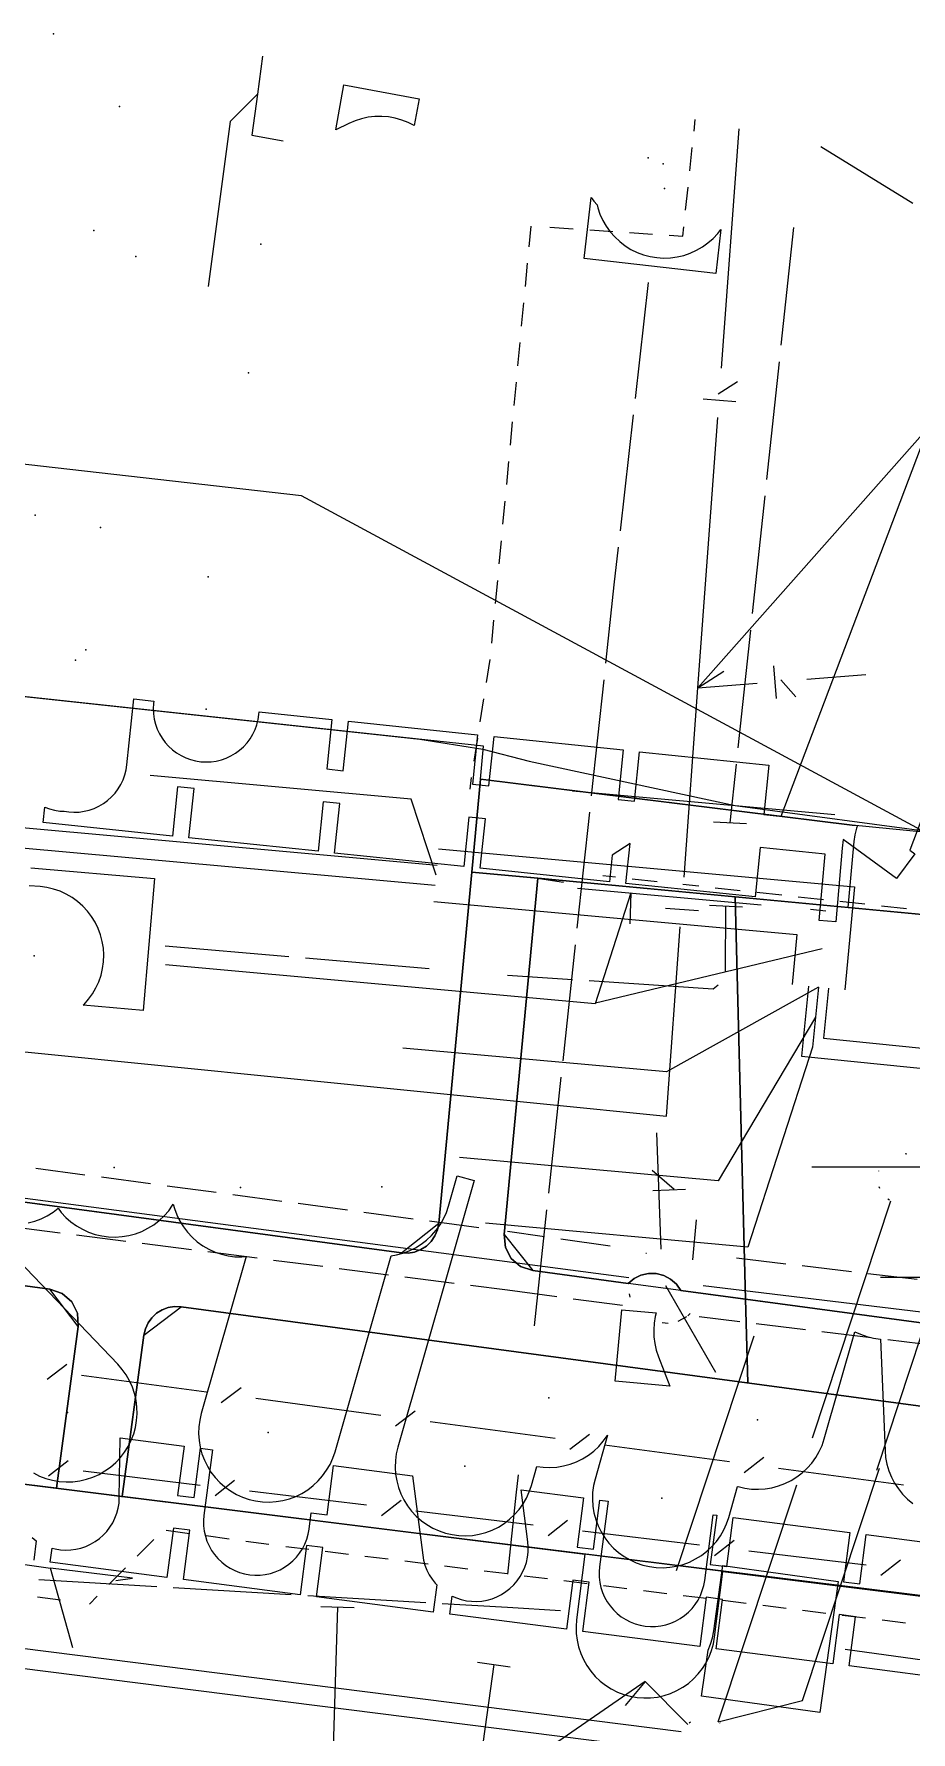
# Model space of a CAD drawing. Header units: metres. Extents: x -3782 to -2031, y 18790 to 19846.
# Drawn here: x -2514.3 to -2487.8, y 18828 to 18879.3 of the extents above; entities that cross this region are included whole.
import ezdxf

# ---------------------------------------------------------------- set-up
doc = ezdxf.new("R2010")
doc.units = ezdxf.units.M
for name, color, linetype in [('BOUNDARY', 7, 'Continuous'), ('CURB', 7, 'Continuous'), ('ELECTR_CABLE', 7, 'Continuous'), ('ELECTR_CABLE_COMM', 7, 'Continuous'), ('GAS', 7, 'Continuous'), ('GRASS', 7, 'Continuous'), ('GROUND', 7, 'Continuous'), ('HEAT', 7, 'Continuous'), ('OVERHEAD_POWER_LINE', 7, 'Continuous'), ('ROAD', 7, 'Continuous'), ('SEWER', 7, 'Continuous'), ('SIDEWALK_PATH', 7, 'Continuous'), ('TREE', 7, 'Continuous'), ('WATER_PIPELINE', 7, 'Continuous')]:
    doc.layers.add(name, color=color, linetype=linetype)

msp = doc.modelspace()

# ---------------------------------------------------------------- linework, layer by layer
at = {"layer": 'BOUNDARY'}
msp.add_lwpolyline([(-2543.991, 18850.876), (-2536.824, 18852.276), (-2529.814, 18854.324), (-2523.02, 18857.002), (-2518.972, 18859.043), (-2517.783, 18859.57), (-2515.903, 18859.458), (-2502.65, 18858.029), (-2500.74, 18857.729), (-2499.347, 18857.369), (-2493.123, 18856.023), (-2486.811, 18855.176), (-2478.422, 18854.388), (-2477.86, 18854.332), (-2476.023, 18854.133), (-2472.982, 18853.804), (-2468.566, 18853.326), (-2466.672, 18853.028), (-2463.79, 18850.873), (-2457.274, 18846.483), (-2450.359, 18842.754), (-2443.112, 18839.721), (-2435.602, 18837.413)], dxfattribs=at)
at = {"layer": 'CURB'}
for points in [[(-2494.367, 18876.393), (-2494.329, 18876.746)], [(-2494.494, 18875.198), (-2494.42, 18875.896)], [(-2494.621, 18874.002), (-2494.547, 18874.701)], [(-2499.345, 18872.898), (-2499.286, 18873.526)], [(-2498.716, 18873.488), (-2498.016, 18873.441)], [(-2497.517, 18873.407), (-2496.816, 18873.36)], [(-2496.317, 18873.326), (-2495.617, 18873.279)], [(-2495.118, 18873.246), (-2494.705, 18873.218)], [(-2494.705, 18873.218), (-2494.674, 18873.505)], [(-2499.458, 18871.701), (-2499.392, 18872.4)], [(-2499.571, 18870.504), (-2499.505, 18871.203)], [(-2499.684, 18869.307), (-2499.618, 18870.006)], [(-2499.796, 18868.11), (-2499.731, 18868.809)], [(-2499.909, 18866.913), (-2499.843, 18867.612)], [(-2500.022, 18865.716), (-2499.956, 18866.415)], [(-2500.135, 18864.519), (-2500.069, 18865.218)], [(-2500.248, 18863.322), (-2500.182, 18864.021)], [(-2500.361, 18862.125), (-2500.295, 18862.824)], [(-2500.473, 18860.928), (-2500.407, 18861.627)], [(-2500.633, 18859.737), (-2500.522, 18860.431)], [(-2500.821, 18858.55), (-2500.711, 18859.243)], [(-2501.01, 18857.362), (-2500.899, 18858.056)], [(-2501.13, 18856.52), (-2501.084, 18856.868)], [(-2540.699, 18847.557), (-2503.203, 18842.515), (-2502.074, 18843.412), (-2501.074, 18854.015)], [(-2501.074, 18854.015), (-2499.083, 18853.827)], [(-2499.083, 18853.827), (-2500.098, 18843.067), (-2499.236, 18841.982), (-2496.359, 18841.595)], [(-2498.305, 18853.702), (-2499.294, 18853.847)], [(-2497.115, 18853.91), (-2496.736, 18853.869)], [(-2496.239, 18853.815), (-2495.48, 18853.733)], [(-2494.704, 18853.649), (-2494.225, 18853.598)], [(-2493.728, 18853.544), (-2492.97, 18853.462)], [(-2492.473, 18853.408), (-2491.714, 18853.326)], [(-2491.217, 18853.272), (-2490.459, 18853.19)], [(-2489.962, 18853.137), (-2489.204, 18853.055)], [(-2488.707, 18853.001), (-2487.948, 18852.919)], [(-2513.616, 18835.4), (-2512.958, 18840.295), (-2513.816, 18841.419), (-2524.139, 18842.807), (-2525.265, 18841.94), (-2526.224, 18834.213)], [(-2494.763, 18841.38), (-2496.359, 18841.595)], [(-2494.763, 18841.38), (-2474.367, 18838.638)], [(-2511.634, 18835.134), (-2510.976, 18840.029), (-2509.852, 18840.886), (-2485.572, 18837.622), (-2484.714, 18836.497), (-2485.331, 18831.908)], [(-2482.358, 18831.506), (-2514.607, 18835.533)], [(-2511.181, 18833.356), (-2510.68, 18833.859)], [(-2510.302, 18834.138), (-2509.598, 18834.043)], [(-2509.102, 18833.976), (-2508.399, 18833.881)], [(-2507.903, 18833.814), (-2507.2, 18833.719)], [(-2506.69, 18833.65), (-2505.999, 18833.566)], [(-2505.503, 18833.505), (-2504.798, 18833.419)], [(-2504.302, 18833.358), (-2503.597, 18833.272)], [(-2503.101, 18833.212), (-2502.396, 18833.124)], [(-2512.035, 18832.498), (-2511.534, 18833.001)], [(-2501.9, 18833.063), (-2501.195, 18832.976)], [(-2500.699, 18832.914), (-2500, 18832.828)], [(-2499.498, 18832.766), (-2498.793, 18832.679)], [(-2512.62, 18831.91), (-2512.387, 18832.144)], [(-2498.297, 18832.617), (-2497.592, 18832.53)], [(-2497.096, 18832.469), (-2497.02, 18832.46)], [(-2497.02, 18832.46), (-2496.391, 18832.382)], [(-2495.895, 18832.32), (-2495.19, 18832.233)], [(-2494.694, 18832.172), (-2493.989, 18832.085)], [(-2514.195, 18832.133), (-2513.492, 18832.033)], [(-2493.493, 18832.023), (-2492.788, 18831.936)], [(-2492.292, 18831.875), (-2491.587, 18831.788)], [(-2491.091, 18831.726), (-2490.387, 18831.639)], [(-2489.89, 18831.578), (-2489.186, 18831.491)], [(-2488.689, 18831.429), (-2487.985, 18831.342)]]:
    msp.add_lwpolyline(points, dxfattribs=at)
at = {"layer": 'ELECTR_CABLE'}
for points in [[(-2507.398, 18878.657), (-2507.551, 18877.508)], [(-2507.551, 18877.508), (-2508.368, 18876.685)], [(-2507.551, 18877.508), (-2507.716, 18876.269)], [(-2508.368, 18876.685), (-2509.032, 18871.697)], [(-2507.716, 18876.269), (-2506.773, 18876.095)], [(-2491.363, 18873.478), (-2491.743, 18869.925)], [(-2495.752, 18871.823), (-2496.148, 18868.32)], [(-2491.796, 18869.427), (-2492.175, 18865.874)], [(-2496.204, 18867.823), (-2496.599, 18864.321)], [(-2492.228, 18865.377), (-2492.607, 18861.823)], [(-2496.655, 18863.824), (-2496.783, 18862.693)], [(-2496.783, 18862.693), (-2497.038, 18860.32)], [(-2492.661, 18861.326), (-2493.04, 18857.772)], [(-2497.092, 18859.823), (-2497.469, 18856.319)], [(-2493.093, 18857.275), (-2493.283, 18855.498)], [(-2497.523, 18855.822), (-2497.9, 18852.317)], [(-2492.783, 18855.474), (-2493.782, 18855.522)], [(-2514.393, 18854.145), (-2510.659, 18853.826), (-2511, 18849.84), (-2512.811, 18849.995), (-2512.785, 18850.019), (-2512.649, 18850.173), (-2512.528, 18850.341), (-2512.424, 18850.519), (-2512.339, 18850.706), (-2512.272, 18850.901), (-2512.224, 18851.102), (-2512.197, 18851.306), (-2512.189, 18851.512), (-2512.202, 18851.717), (-2512.235, 18851.921), (-2512.287, 18852.12), (-2512.359, 18852.313), (-2512.45, 18852.498), (-2512.558, 18852.674), (-2512.683, 18852.838), (-2512.823, 18852.989), (-2512.978, 18853.125), (-2513.145, 18853.246), (-2513.323, 18853.349), (-2513.51, 18853.435), (-2513.705, 18853.502), (-2513.906, 18853.55), (-2514.11, 18853.577), (-2514.439, 18853.605)], [(-2492.904, 18852.957), (-2493.903, 18853.005)], [(-2493.418, 18851.008), (-2493.403, 18852.981)], [(-2510.331, 18851.79), (-2506.597, 18851.471)], [(-2497.954, 18851.82), (-2498.331, 18848.316)], [(-2506.099, 18851.428), (-2502.365, 18851.108)], [(-2500, 18850.906), (-2498.031, 18850.774)], [(-2497.533, 18850.741), (-2493.792, 18850.49)], [(-2493.792, 18850.49), (-2493.638, 18850.613)], [(-2498.385, 18847.819), (-2498.762, 18844.314)], [(-2498.816, 18843.817), (-2499.193, 18840.313)], [(-2494.404, 18842.305), (-2494.294, 18843.514)], [(-2499.678, 18835.814), (-2499.744, 18835.2)], [(-2499.744, 18835.2), (-2500, 18832.816)], [(-2514.154, 18832.655), (-2510.591, 18832.443)], [(-2510.092, 18832.413), (-2506.528, 18832.201)], [(-2506.029, 18832.172), (-2502.466, 18831.96)], [(-2505.63, 18831.841), (-2504.63, 18831.811)], [(-2505.13, 18831.826), (-2505.474, 18820.72)], [(-2501.967, 18831.93), (-2500, 18831.813)], [(-2500, 18831.813), (-2498.403, 18831.718)], [(-2500.908, 18830.151), (-2499.918, 18830.013)], [(-2489.799, 18830.546), (-2486.234, 18830.05)], [(-2500.413, 18830.082), (-2501.391, 18823.065)]]:
    msp.add_lwpolyline(points, dxfattribs=at)
for points in [[(-2504.936, 18877.79), (-2502.668, 18877.372), (-2502.818, 18876.558), (-2502.997, 18876.65), (-2503.188, 18876.726), (-2503.386, 18876.783), (-2503.589, 18876.82), (-2503.794, 18876.837), (-2504, 18876.834), (-2504.205, 18876.811), (-2504.407, 18876.768), (-2504.603, 18876.705), (-2504.792, 18876.623), (-2505.186, 18876.429)], [(-2497.475, 18874.392), (-2497.395, 18874.28), (-2497.293, 18874.164), (-2497.273, 18874.078), (-2497.206, 18873.883), (-2497.121, 18873.695), (-2497.017, 18873.517), (-2496.897, 18873.35), (-2496.761, 18873.195), (-2496.61, 18873.054), (-2496.446, 18872.929), (-2496.271, 18872.821), (-2496.086, 18872.73), (-2495.893, 18872.658), (-2495.693, 18872.605), (-2495.49, 18872.572), (-2495.284, 18872.559), (-2495.078, 18872.566), (-2494.874, 18872.594), (-2494.674, 18872.641), (-2494.479, 18872.708), (-2494.291, 18872.793), (-2494.113, 18872.896), (-2493.946, 18873.017), (-2493.791, 18873.153), (-2493.65, 18873.304), (-2493.559, 18873.424), (-2493.709, 18872.095), (-2497.684, 18872.544)], [(-2496.747, 18838.638), (-2496.55, 18840.796), (-2495.506, 18840.701), (-2495.535, 18840.596), (-2495.57, 18840.393), (-2495.584, 18840.188), (-2495.579, 18839.982), (-2495.554, 18839.777), (-2495.508, 18839.576), (-2495.443, 18839.381), (-2495.097, 18838.487)], [(-2490.019, 18832.596), (-2490.57, 18828.634), (-2494.136, 18829.13), (-2493.943, 18830.516), (-2493.87, 18830.698), (-2493.812, 18830.895), (-2493.773, 18831.098), (-2493.498, 18833.079)]]:
    msp.add_lwpolyline(points, close=True, dxfattribs=at)
at = {"layer": 'ELECTR_CABLE_COMM'}
for points in [[(-2482.901, 18845.1), (-2490.809, 18845.1)], [(-2484.992, 18841.772), (-2488.731, 18841.772)], [(-2513.902, 18838.697), (-2513.307, 18839.152)], [(-2512.861, 18838.825), (-2509.086, 18838.321)], [(-2508.64, 18837.995), (-2508.044, 18838.45)], [(-2507.599, 18838.123), (-2503.823, 18837.619)], [(-2503.378, 18837.292), (-2502.782, 18837.748)], [(-2502.337, 18837.421), (-2498.561, 18836.917)], [(-2498.116, 18836.59), (-2497.52, 18837.045)], [(-2513.854, 18835.786), (-2513.265, 18836.249)], [(-2497.074, 18836.719), (-2493.299, 18836.215)], [(-2492.853, 18835.888), (-2492.258, 18836.343)], [(-2512.815, 18835.929), (-2509.278, 18835.505)], [(-2491.812, 18836.016), (-2488.037, 18835.513)], [(-2508.828, 18835.184), (-2508.239, 18835.648)], [(-2507.788, 18835.327), (-2504.251, 18834.904)], [(-2503.801, 18834.583), (-2503.212, 18835.046)], [(-2502.762, 18834.725), (-2499.224, 18834.302)], [(-2498.774, 18833.981), (-2498.185, 18834.445)], [(-2497.735, 18834.124), (-2494.198, 18833.701)], [(-2493.748, 18833.38), (-2493.158, 18833.843)], [(-2492.708, 18833.522), (-2489.171, 18833.099)], [(-2488.721, 18832.778), (-2488.132, 18833.241)]]:
    msp.add_lwpolyline(points, dxfattribs=at)
at = {"layer": 'GAS'}
for points in [[(-2480.476, 18874.136), (-2487.85, 18854.679), (-2487.702, 18854.57), (-2488.255, 18853.817), (-2489.867, 18855.001), (-2489.89, 18854.741), (-2490.086, 18852.51), (-2490.584, 18852.554), (-2490.496, 18853.55), (-2490.408, 18854.554), (-2492.366, 18854.759), (-2492.522, 18853.267), (-2496.423, 18853.674), (-2496.298, 18854.875), (-2496.837, 18854.526), (-2496.92, 18853.725), (-2500.821, 18854.132), (-2500.665, 18855.624), (-2501.163, 18855.676), (-2501.318, 18854.184), (-2505.219, 18854.591), (-2505.064, 18856.083), (-2505.561, 18856.135), (-2505.717, 18854.643), (-2509.617, 18855.05), (-2509.462, 18856.542), (-2509.959, 18856.594), (-2510.115, 18855.102), (-2514.016, 18855.509), (-2513.967, 18855.974), (-2513.824, 18855.922), (-2513.672, 18855.882), (-2513.517, 18855.859), (-2513.381, 18855.851), (-2513.246, 18855.83), (-2513.09, 18855.822), (-2512.933, 18855.828), (-2512.777, 18855.851), (-2512.625, 18855.888), (-2512.477, 18855.94), (-2512.334, 18856.006), (-2512.199, 18856.086), (-2512.073, 18856.179), (-2511.956, 18856.284), (-2511.849, 18856.399), (-2511.755, 18856.525), (-2511.674, 18856.659), (-2511.606, 18856.801), (-2511.552, 18856.948), (-2511.513, 18857.1), (-2511.489, 18857.256), (-2511.281, 18859.245), (-2510.677, 18859.182), (-2510.685, 18859.106), (-2510.694, 18858.949), (-2510.687, 18858.792), (-2510.665, 18858.637), (-2510.628, 18858.484), (-2510.576, 18858.336), (-2510.509, 18858.194), (-2510.429, 18858.059), (-2510.337, 18857.932), (-2510.232, 18857.815), (-2510.116, 18857.709), (-2509.99, 18857.615), (-2509.856, 18857.533), (-2509.715, 18857.465), (-2509.567, 18857.411), (-2509.415, 18857.372), (-2509.26, 18857.348), (-2509.103, 18857.34), (-2508.946, 18857.347), (-2508.791, 18857.369), (-2508.638, 18857.406), (-2508.49, 18857.458), (-2508.348, 18857.524), (-2508.213, 18857.604), (-2508.086, 18857.697), (-2507.969, 18857.802), (-2507.863, 18857.918), (-2507.769, 18858.043), (-2507.687, 18858.177), (-2507.619, 18858.319), (-2507.565, 18858.466), (-2507.526, 18858.619), (-2507.503, 18858.774), (-2507.495, 18858.85), (-2505.302, 18858.621), (-2505.457, 18857.129), (-2504.96, 18857.078), (-2504.804, 18858.57), (-2500.903, 18858.163), (-2501.059, 18856.671), (-2500.562, 18856.619), (-2500.406, 18858.111), (-2496.505, 18857.704), (-2496.661, 18856.212), (-2496.164, 18856.16), (-2496.008, 18857.652), (-2492.107, 18857.245), (-2492.263, 18855.753), (-2491.697, 18855.694), (-2491.737, 18855.709), (-2484.411, 18875.039)], [(-2486.153, 18829.583), (-2489.679, 18830.041), (-2489.486, 18831.528), (-2489.981, 18831.592), (-2490.174, 18830.105), (-2493.7, 18830.562), (-2493.507, 18832.05), (-2494.003, 18832.114), (-2494.196, 18830.627), (-2497.721, 18831.084), (-2497.528, 18832.572), (-2498.024, 18832.636), (-2498.217, 18831.149), (-2501.742, 18831.606), (-2501.671, 18832.15), (-2501.542, 18832.094), (-2501.393, 18832.045), (-2501.239, 18832.011), (-2501.083, 18831.993), (-2500.926, 18831.99), (-2500.77, 18832.002), (-2500.615, 18832.03), (-2500.464, 18832.072), (-2500.318, 18832.129), (-2500.178, 18832.201), (-2500.046, 18832.285), (-2499.923, 18832.383), (-2499.809, 18832.491), (-2499.707, 18832.611), (-2499.618, 18832.74), (-2499.541, 18832.877), (-2499.478, 18833.02), (-2499.429, 18833.17), (-2499.396, 18833.323), (-2499.377, 18833.479), (-2499.374, 18833.636), (-2499.386, 18833.793), (-2499.587, 18835.36), (-2497.702, 18835.115), (-2497.895, 18833.628), (-2497.399, 18833.563), (-2497.206, 18835.051), (-2496.961, 18835.019), (-2497.219, 18833.036), (-2497.231, 18832.879), (-2497.228, 18832.722), (-2497.21, 18832.566), (-2497.177, 18832.413), (-2497.128, 18832.263), (-2497.066, 18832.119), (-2496.989, 18831.982), (-2496.9, 18831.853), (-2496.798, 18831.734), (-2496.685, 18831.625), (-2496.562, 18831.527), (-2496.43, 18831.442), (-2496.29, 18831.371), (-2496.144, 18831.314), (-2495.993, 18831.271), (-2495.838, 18831.243), (-2495.682, 18831.23), (-2495.525, 18831.233), (-2495.369, 18831.251), (-2495.215, 18831.285), (-2495.066, 18831.333), (-2494.922, 18831.396), (-2494.785, 18831.472), (-2494.656, 18831.562), (-2494.536, 18831.664), (-2494.427, 18831.777), (-2494.33, 18831.9), (-2494.245, 18832.032), (-2494.173, 18832.172), (-2494.116, 18832.318), (-2494.073, 18832.469), (-2494.045, 18832.623), (-2493.788, 18834.607), (-2493.681, 18834.593), (-2493.874, 18833.106), (-2493.378, 18833.042), (-2493.185, 18834.529), (-2489.66, 18834.072), (-2489.853, 18832.584), (-2489.357, 18832.52), (-2489.164, 18834.007), (-2485.639, 18833.55)], [(-2514.352, 18833.916), (-2514.227, 18833.82), (-2514.226, 18833.82), (-2514.302, 18833.236)]]:
    msp.add_lwpolyline(points, dxfattribs=at)
msp.add_lwpolyline([(-2509.766, 18836.681), (-2509.959, 18835.193), (-2509.463, 18835.129), (-2509.27, 18836.616), (-2508.906, 18836.569), (-2509.163, 18834.585), (-2509.175, 18834.429), (-2509.173, 18834.272), (-2509.154, 18834.116), (-2509.121, 18833.962), (-2509.073, 18833.813), (-2509.01, 18833.669), (-2508.933, 18833.532), (-2508.844, 18833.403), (-2508.742, 18833.283), (-2508.629, 18833.174), (-2508.506, 18833.077), (-2508.374, 18832.992), (-2508.234, 18832.921), (-2508.088, 18832.863), (-2507.936, 18832.821), (-2507.782, 18832.793), (-2507.625, 18832.78), (-2507.468, 18832.783), (-2507.312, 18832.801), (-2507.159, 18832.835), (-2507.01, 18832.883), (-2506.866, 18832.946), (-2506.729, 18833.022), (-2506.6, 18833.112), (-2506.48, 18833.214), (-2506.371, 18833.327), (-2506.274, 18833.45), (-2506.189, 18833.582), (-2506.118, 18833.722), (-2506.06, 18833.868), (-2506.017, 18834.019), (-2505.99, 18834.174), (-2505.925, 18834.669), (-2505.442, 18834.607), (-2505.249, 18836.095), (-2502.868, 18835.786), (-2502.56, 18833.386), (-2502.533, 18833.231), (-2502.49, 18833.08), (-2502.433, 18832.934), (-2502.362, 18832.794), (-2502.277, 18832.661), (-2502.18, 18832.538), (-2502.132, 18832.488), (-2502.238, 18831.67), (-2505.763, 18832.128), (-2505.57, 18833.615), (-2506.066, 18833.68), (-2506.259, 18832.192), (-2509.785, 18832.65), (-2509.592, 18834.137), (-2510.087, 18834.201), (-2510.281, 18832.714), (-2513.806, 18833.171), (-2513.75, 18833.599), (-2513.654, 18833.573), (-2513.499, 18833.548), (-2513.342, 18833.538), (-2513.185, 18833.544), (-2513.03, 18833.564), (-2512.877, 18833.6), (-2512.728, 18833.651), (-2512.585, 18833.716), (-2512.45, 18833.795), (-2512.322, 18833.887), (-2512.204, 18833.991), (-2512.097, 18834.105), (-2512.002, 18834.23), (-2511.919, 18834.364), (-2511.85, 18834.505), (-2511.795, 18834.652), (-2511.755, 18834.804), (-2511.729, 18834.958), (-2511.72, 18835.115), (-2511.694, 18836.931)], close=True, dxfattribs=at)
at = {"layer": 'GRASS'}
for points in [[(-2501.074, 18854.015), (-2500.809, 18856.825), (-2500.721, 18857.821), (-2517.8, 18859.662), (-2518.009, 18855.987), (-2519.014, 18846.721), (-2529.657, 18847.917), (-2529.553, 18846.058), (-2503.203, 18842.515), (-2503.001, 18842.508), (-2502.804, 18842.542), (-2502.618, 18842.614), (-2502.448, 18842.723), (-2502.303, 18842.864), (-2502.191, 18843.03), (-2502.114, 18843.214), (-2502.074, 18843.412)], [(-2493.12, 18853.265), (-2499.083, 18853.827), (-2500.098, 18843.067), (-2500.059, 18842.682), (-2499.885, 18842.35), (-2499.602, 18842.106), (-2499.236, 18841.982), (-2496.359, 18841.595), (-2496.177, 18841.743), (-2495.968, 18841.845), (-2495.742, 18841.895), (-2495.507, 18841.891), (-2495.279, 18841.833), (-2495.074, 18841.724), (-2494.899, 18841.572), (-2494.763, 18841.38), (-2492.81, 18841.117)], [(-2473.304, 18851.396), (-2493.12, 18853.265), (-2492.81, 18841.117), (-2474.489, 18838.654)], [(-2512.958, 18840.295), (-2512.984, 18840.691), (-2513.154, 18841.035), (-2513.441, 18841.29), (-2513.816, 18841.419), (-2524.139, 18842.807), (-2524.337, 18842.814), (-2524.531, 18842.782), (-2524.715, 18842.713), (-2524.883, 18842.608), (-2525.027, 18842.472), (-2525.141, 18842.312), (-2525.221, 18842.133), (-2525.265, 18841.94), (-2526.224, 18834.213), (-2518.088, 18833.197), (-2517.891, 18833.192), (-2517.699, 18833.225), (-2517.517, 18833.295), (-2517.35, 18833.4), (-2514.607, 18835.533), (-2513.615, 18835.41)], [(-2485.572, 18837.622), (-2509.852, 18840.886), (-2510.049, 18840.893), (-2510.241, 18840.862), (-2510.424, 18840.794), (-2510.592, 18840.69), (-2510.736, 18840.556), (-2510.85, 18840.398), (-2510.931, 18840.22), (-2510.976, 18840.029), (-2511.63, 18835.162), (-2485.331, 18831.908), (-2484.714, 18836.497), (-2484.74, 18836.894), (-2484.91, 18837.237), (-2485.196, 18837.492)]]:
    msp.add_lwpolyline(points, close=True, dxfattribs=at)
at = {"layer": 'GROUND'}
for points in [[(-2543.991, 18850.876), (-2536.824, 18852.276), (-2529.814, 18854.324), (-2523.02, 18857.002), (-2518.972, 18859.043), (-2517.783, 18859.57), (-2515.903, 18859.458), (-2502.65, 18858.029), (-2500.74, 18857.729), (-2499.347, 18857.369), (-2493.123, 18856.023), (-2486.811, 18855.176)], [(-2472.987, 18853.805), (-2489.594, 18855.437), (-2500.809, 18856.825), (-2501.074, 18854.015), (-2502.074, 18843.412), (-2502.114, 18843.214), (-2502.191, 18843.03), (-2502.303, 18842.864), (-2502.448, 18842.723), (-2502.618, 18842.614), (-2502.804, 18842.542), (-2503.001, 18842.508), (-2503.203, 18842.515), (-2529.553, 18846.058), (-2540.7, 18847.557), (-2540.474, 18849.133), (-2543.198, 18849.526), (-2545.051, 18849.794)]]:
    msp.add_lwpolyline(points, dxfattribs=at)
for points in [[(-2492.81, 18841.117), (-2494.763, 18841.38), (-2494.899, 18841.572), (-2495.074, 18841.724), (-2495.279, 18841.833), (-2495.507, 18841.891), (-2495.742, 18841.895), (-2495.968, 18841.845), (-2496.177, 18841.743), (-2496.359, 18841.595), (-2499.236, 18841.982), (-2499.602, 18842.106), (-2499.885, 18842.35), (-2500.059, 18842.682), (-2500.098, 18843.067), (-2499.083, 18853.827), (-2473.304, 18851.396), (-2474.712, 18836.218), (-2474.489, 18838.654)], [(-2514.607, 18835.533), (-2517.35, 18833.4), (-2517.517, 18833.295), (-2517.699, 18833.225), (-2517.891, 18833.192), (-2518.088, 18833.197), (-2526.224, 18834.213), (-2525.265, 18841.94), (-2525.221, 18842.133), (-2525.141, 18842.312), (-2525.027, 18842.472), (-2524.883, 18842.608), (-2524.715, 18842.713), (-2524.531, 18842.782), (-2524.337, 18842.814), (-2524.139, 18842.807), (-2513.816, 18841.419), (-2513.441, 18841.29), (-2513.154, 18841.035), (-2512.984, 18840.691), (-2512.958, 18840.295), (-2513.615, 18835.41)], [(-2492.597, 18832.785), (-2511.63, 18835.162), (-2510.976, 18840.029), (-2510.931, 18840.22), (-2510.85, 18840.398), (-2510.736, 18840.556), (-2510.592, 18840.69), (-2510.424, 18840.794), (-2510.241, 18840.862), (-2510.049, 18840.893), (-2509.852, 18840.886), (-2492.745, 18838.586), (-2485.572, 18837.622), (-2485.38, 18837.576), (-2485.203, 18837.495), (-2485.044, 18837.381), (-2484.91, 18837.237), (-2484.806, 18837.07), (-2484.738, 18836.887), (-2484.707, 18836.694), (-2484.714, 18836.497), (-2485.331, 18831.908), (-2483.35, 18831.63)]]:
    msp.add_lwpolyline(points, close=True, dxfattribs=at)
at = {"layer": 'HEAT'}
for points in [[(-2502.911, 18856.215), (-2510.786, 18856.929)], [(-2490.119, 18855.747), (-2498.036, 18856.464)], [(-2502.15, 18853.92), (-2502.911, 18856.215)], [(-2516.881, 18855.561), (-2502.122, 18854.224)], [(-2516.339, 18854.899), (-2502.178, 18853.616)], [(-2502.078, 18854.717), (-2489.517, 18853.574)], [(-2497.885, 18853.532), (-2492.344, 18853.028)], [(-2496.27, 18853.385), (-2497.352, 18850.038)], [(-2496.27, 18853.385), (-2496.309, 18852.452)], [(-2489.517, 18853.574), (-2489.814, 18850.464)], [(-2502.222, 18853.123), (-2491.263, 18852.126)], [(-2490.85, 18852.892), (-2490.39, 18852.85)], [(-2490.5, 18851.695), (-2497.346, 18850.056)], [(-2491.263, 18852.126), (-2491.406, 18850.616)], [(-2497.352, 18850.038), (-2510.329, 18851.213)], [(-2490.61, 18850.54), (-2495.202, 18847.979)], [(-2490.914, 18850.57), (-2491.124, 18848.457)], [(-2490.61, 18850.54), (-2490.79, 18848.73)], [(-2490.306, 18850.51), (-2490.456, 18849.003)], [(-2490.7, 18849.635), (-2493.636, 18844.69)], [(-2495.202, 18847.979), (-2503.161, 18848.7)], [(-2490.79, 18848.73), (-2492.745, 18842.692)], [(-2490.456, 18849.003), (-2480.519, 18847.993)], [(-2491.124, 18848.457), (-2480.581, 18847.387)], [(-2493.636, 18844.69), (-2501.449, 18845.398)], [(-2492.745, 18842.692), (-2500.662, 18843.41)]]:
    msp.add_lwpolyline(points, dxfattribs=at)
at = {"layer": 'OVERHEAD_POWER_LINE'}
for points in [[(-2516.275, 18833.342), (-2513.8, 18832.99)], [(-2511.318, 18832.693), (-2513.8, 18832.99)], [(-2513.124, 18830.583), (-2513.8, 18832.99)], [(-2511.829, 18832.619), (-2511.318, 18832.693)]]:
    msp.add_lwpolyline(points, dxfattribs=at)
at = {"layer": 'ROAD'}
msp.add_lwpolyline([(-2501.073, 18854.015), (-2501.074, 18854.016), (-2500.809, 18856.824), (-2500.809, 18856.825), (-2500.808, 18856.825), (-2489.594, 18855.437), (-2489.431, 18855.421), (-2489.459, 18855.34), (-2489.508, 18855.14), (-2489.538, 18854.936), (-2489.726, 18852.945)], close=True, dxfattribs=at)
msp.add_lwpolyline([(-2514.607, 18835.534), (-2497.663, 18833.418), (-2497.911, 18831.433), (-2497.927, 18831.228), (-2497.922, 18831.021), (-2497.897, 18830.817), (-2497.852, 18830.616), (-2497.788, 18830.42), (-2497.705, 18830.231), (-2497.603, 18830.052), (-2497.485, 18829.883), (-2497.35, 18829.727), (-2497.201, 18829.585), (-2497.039, 18829.458), (-2496.865, 18829.347), (-2496.681, 18829.254), (-2496.489, 18829.18), (-2496.291, 18829.124), (-2496.088, 18829.089), (-2495.882, 18829.073), (-2495.676, 18829.078), (-2495.472, 18829.103), (-2495.27, 18829.148), (-2495.075, 18829.212), (-2494.886, 18829.296), (-2494.707, 18829.397), (-2494.538, 18829.515), (-2494.382, 18829.65), (-2494.239, 18829.799), (-2494.112, 18829.961), (-2494.002, 18830.135), (-2493.909, 18830.319), (-2493.834, 18830.511), (-2493.779, 18830.709), (-2493.744, 18830.912), (-2493.496, 18832.897), (-2492.597, 18832.785), (-2482.359, 18831.506)], dxfattribs=at)
at = {"layer": 'SEWER'}
for points in [[(-2493.533, 18869.236), (-2493, 18876.459)], [(-2490.539, 18875.927), (-2487.762, 18874.212)], [(-2494.247, 18859.575), (-2485.28, 18869.709)], [(-2493.639, 18868.461), (-2493.056, 18868.828)], [(-2494.088, 18868.303), (-2493.1, 18868.23)], [(-2494.247, 18859.575), (-2493.644, 18867.74)], [(-2506.221, 18865.38), (-2516.674, 18866.57)], [(-2455.2, 18837.841), (-2506.221, 18865.38)], [(-2494.247, 18859.575), (-2493.463, 18860.083)], [(-2491.97, 18860.242), (-2491.891, 18859.255)], [(-2490.963, 18859.838), (-2489.175, 18859.981)], [(-2494.669, 18853.857), (-2494.247, 18859.575)], [(-2494.247, 18859.575), (-2492.458, 18859.718)], [(-2491.746, 18859.824), (-2491.293, 18859.303)], [(-2495.224, 18852.924), (-2494.236, 18852.851)], [(-2495.202, 18846.644), (-2494.78, 18852.361)], [(-2518.095, 18848.937), (-2495.202, 18846.644)], [(-2495.362, 18842.631), (-2495.485, 18846.138)], [(-2487.936, 18845.496), (-2487.987, 18845.504)], [(-2512.757, 18844.867), (-2514.244, 18845.066)], [(-2494.971, 18844.427), (-2495.629, 18845.005)], [(-2488.793, 18844.992), (-2488.797, 18844.981)], [(-2518.242, 18844.655), (-2496.331, 18841.774)], [(-2510.775, 18844.601), (-2512.261, 18844.801)], [(-2508.792, 18844.336), (-2510.279, 18844.535)], [(-2488.79, 18844.517), (-2488.771, 18844.468)], [(-2506.81, 18844.07), (-2508.297, 18844.269)], [(-2504.828, 18843.804), (-2506.315, 18844.003)], [(-2495.608, 18844.404), (-2494.619, 18844.439)], [(-2490.792, 18836.933), (-2488.422, 18844.092)], [(-2488.511, 18844.146), (-2488.467, 18844.118)], [(-2502.846, 18843.538), (-2504.332, 18843.737)], [(-2500.863, 18843.272), (-2502.35, 18843.472)], [(-2514.998, 18843.315), (-2513.51, 18843.125)], [(-2513.014, 18843.062), (-2511.526, 18842.871)], [(-2498.882, 18843), (-2500, 18843.157)], [(-2496.901, 18842.723), (-2498.387, 18842.931)], [(-2486.51, 18843.046), (-2488.86, 18835.948)], [(-2511.03, 18842.808), (-2509.542, 18842.618)], [(-2509.046, 18842.554), (-2507.558, 18842.364)], [(-2495.801, 18842.501), (-2495.822, 18842.492)], [(-2507.062, 18842.3), (-2505.575, 18842.11)], [(-2505.079, 18842.047), (-2503.591, 18841.856)], [(-2491.599, 18842.179), (-2493.088, 18842.356)], [(-2489.613, 18841.944), (-2491.102, 18842.12)], [(-2487.627, 18841.709), (-2489.116, 18841.885)], [(-2503.095, 18841.793), (-2501.607, 18841.603)], [(-2501.111, 18841.539), (-2500, 18841.397)], [(-2500, 18841.397), (-2498.513, 18841.198)], [(-2495.224, 18841.528), (-2493.716, 18838.91)], [(-2494.09, 18841.528), (-2478.758, 18839.68)], [(-2498.018, 18841.131), (-2496.531, 18840.932)], [(-2496.322, 18841.281), (-2496.303, 18841.179)], [(-2495.328, 18840.408), (-2495.143, 18840.397)], [(-2494.849, 18840.458), (-2494.581, 18840.594)], [(-2494.558, 18840.614), (-2494.481, 18840.684)], [(-2494.216, 18840.597), (-2492.985, 18840.446)], [(-2492.489, 18840.385), (-2491, 18840.203)], [(-2492.561, 18840.003), (-2494.909, 18832.912)], [(-2490.504, 18840.142), (-2489.015, 18839.959)], [(-2488.518, 18839.898), (-2487.03, 18839.716)], [(-2491.093, 18829), (-2488.769, 18836.017)], [(-2493.634, 18828.35), (-2491.264, 18835.509)], [(-2516.492, 18830.806), (-2494.757, 18828.064)], [(-2516.585, 18830.213), (-2494.832, 18827.469)], [(-2495.845, 18829.567), (-2507.309, 18821.644)], [(-2495.845, 18829.567), (-2496.443, 18828.85)], [(-2495.845, 18829.567), (-2494.554, 18828.275)], [(-2493.634, 18828.35), (-2491.093, 18829)], [(-2494.473, 18828.34), (-2494.515, 18828.309)], [(-2493.582, 18828.312), (-2493.591, 18828.32)]]:
    msp.add_lwpolyline(points, dxfattribs=at)
at = {"layer": 'SIDEWALK_PATH'}
msp.add_lwpolyline([(-2524.139, 18842.807), (-2513.816, 18841.419), (-2513.441, 18841.29), (-2513.154, 18841.035), (-2512.984, 18840.691), (-2512.958, 18840.295), (-2513.615, 18835.41), (-2511.63, 18835.162), (-2510.976, 18840.029), (-2510.931, 18840.22), (-2510.85, 18840.398), (-2510.736, 18840.556), (-2510.592, 18840.69), (-2510.424, 18840.794), (-2510.241, 18840.862), (-2510.049, 18840.893), (-2509.852, 18840.886), (-2492.745, 18838.586), (-2492.81, 18841.117), (-2494.763, 18841.38), (-2494.899, 18841.572), (-2495.074, 18841.724), (-2495.279, 18841.833), (-2495.507, 18841.891), (-2495.742, 18841.895), (-2495.968, 18841.845), (-2496.177, 18841.743), (-2496.359, 18841.595), (-2499.236, 18841.982), (-2499.602, 18842.106), (-2499.885, 18842.35), (-2500.059, 18842.682), (-2500.098, 18843.067), (-2499.083, 18853.827), (-2501.074, 18854.015), (-2502.074, 18843.412), (-2502.114, 18843.214), (-2502.191, 18843.03), (-2502.303, 18842.864), (-2502.448, 18842.723), (-2502.618, 18842.614), (-2502.804, 18842.542), (-2503.001, 18842.508), (-2503.203, 18842.515), (-2529.553, 18846.058)], dxfattribs=at)
msp.add_lwpolyline([(-2492.745, 18838.586), (-2485.572, 18837.622), (-2485.38, 18837.576), (-2485.203, 18837.495), (-2485.044, 18837.381), (-2484.91, 18837.237), (-2484.806, 18837.07), (-2484.738, 18836.887), (-2484.707, 18836.694), (-2484.714, 18836.497), (-2485.331, 18831.908), (-2483.35, 18831.63), (-2482.732, 18836.231), (-2482.602, 18836.606), (-2482.347, 18836.893), (-2482.004, 18837.063), (-2481.607, 18837.089), (-2474.718, 18836.162), (-2474.712, 18836.218), (-2474.489, 18838.654), (-2492.81, 18841.117)], close=True, dxfattribs=at)
at = {"layer": 'TREE'}
for p in [(-2513.711, 18879.327), (-2511.711, 18877.139), (-2495.753, 18875.588), (-2495.295, 18875.401), (-2495.255, 18874.658), (-2512.485, 18873.395), (-2507.442, 18872.979), (-2511.218, 18872.611), (-2507.815, 18869.094), (-2514.257, 18864.798), (-2512.292, 18864.418), (-2509.04, 18862.93), (-2513.041, 18860.414), (-2512.735, 18860.723), (-2509.094, 18858.939), (-2514.289, 18851.485), (-2511.873, 18845.094), (-2508.057, 18844.493), (-2503.797, 18844.506), (-2498.75, 18838.133), (-2513.283, 18837.699), (-2492.454, 18837.476), (-2507.224, 18837.09), (-2501.291, 18836.072), (-2495.336, 18835.108)]:
    msp.add_point(p, dxfattribs=at)
at = {"layer": 'WATER_PIPELINE'}
for points in [[(-2514.311, 18835.868), (-2514.127, 18835.776), (-2513.934, 18835.702), (-2513.735, 18835.648), (-2513.532, 18835.614), (-2513.327, 18835.599), (-2513.121, 18835.605), (-2512.916, 18835.631), (-2512.715, 18835.677), (-2512.52, 18835.742), (-2512.332, 18835.827), (-2512.153, 18835.929), (-2511.985, 18836.048), (-2511.829, 18836.183), (-2511.688, 18836.333), (-2511.561, 18836.496), (-2511.452, 18836.671), (-2511.36, 18836.855), (-2511.286, 18837.048), (-2511.232, 18837.246), (-2511.198, 18837.45), (-2511.183, 18837.655), (-2511.189, 18837.861), (-2511.215, 18838.066), (-2511.261, 18838.267), (-2511.326, 18838.462), (-2511.411, 18838.65), (-2511.513, 18838.829), (-2511.632, 18838.997), (-2511.767, 18839.153), (-2517.32, 18844.941)], [(-2514.472, 18843.422), (-2514.273, 18843.475), (-2514.08, 18843.547), (-2513.895, 18843.638), (-2513.72, 18843.747), (-2513.571, 18843.861), (-2513.475, 18843.737), (-2513.335, 18843.586), (-2513.18, 18843.45), (-2513.012, 18843.33), (-2512.834, 18843.227), (-2512.646, 18843.141), (-2512.451, 18843.075), (-2512.251, 18843.028), (-2512.046, 18843.001), (-2511.84, 18842.994), (-2511.635, 18843.007), (-2511.431, 18843.041), (-2511.232, 18843.094), (-2511.039, 18843.166), (-2510.854, 18843.257), (-2510.679, 18843.366), (-2510.516, 18843.491), (-2510.365, 18843.632), (-2510.229, 18843.787), (-2510.109, 18843.954), (-2510.092, 18843.984), (-2510.057, 18843.853), (-2509.984, 18843.66), (-2509.893, 18843.475), (-2509.785, 18843.3), (-2509.659, 18843.137), (-2509.519, 18842.986), (-2509.364, 18842.85), (-2509.196, 18842.73), (-2509.018, 18842.627), (-2508.83, 18842.541), (-2508.635, 18842.475), (-2508.435, 18842.428), (-2508.23, 18842.401), (-2508.024, 18842.394), (-2507.887, 18842.403), (-2509.244, 18837.668), (-2509.291, 18837.468), (-2509.318, 18837.263), (-2509.325, 18837.057), (-2509.311, 18836.852), (-2509.278, 18836.648), (-2509.225, 18836.449), (-2509.152, 18836.256), (-2509.061, 18836.071), (-2508.953, 18835.896), (-2508.827, 18835.733), (-2508.687, 18835.582), (-2508.532, 18835.446), (-2508.364, 18835.326), (-2508.186, 18835.223), (-2507.998, 18835.137), (-2507.803, 18835.071), (-2507.603, 18835.024), (-2507.398, 18834.997), (-2507.192, 18834.99), (-2506.987, 18835.003), (-2506.783, 18835.037), (-2506.584, 18835.09), (-2506.391, 18835.162), (-2506.206, 18835.253), (-2506.031, 18835.362), (-2505.868, 18835.487), (-2505.717, 18835.628), (-2505.581, 18835.783), (-2505.461, 18835.95), (-2505.358, 18836.129), (-2505.273, 18836.316), (-2505.206, 18836.511), (-2503.511, 18842.427), (-2503.355, 18842.453), (-2503.156, 18842.506), (-2502.963, 18842.578), (-2502.778, 18842.669), (-2502.603, 18842.778), (-2502.44, 18842.903), (-2502.289, 18843.044), (-2502.153, 18843.199), (-2502.033, 18843.366), (-2501.93, 18843.545), (-2501.845, 18843.732), (-2501.778, 18843.927), (-2501.516, 18844.843), (-2501.005, 18844.697), (-2503.311, 18836.65), (-2503.358, 18836.45), (-2503.385, 18836.245), (-2503.392, 18836.039), (-2503.378, 18835.834), (-2503.345, 18835.63), (-2503.292, 18835.431), (-2503.219, 18835.238), (-2503.128, 18835.053), (-2503.02, 18834.878), (-2502.894, 18834.715), (-2502.754, 18834.564), (-2502.599, 18834.428), (-2502.431, 18834.308), (-2502.253, 18834.205), (-2502.065, 18834.119), (-2501.87, 18834.053), (-2501.67, 18834.006), (-2501.465, 18833.979), (-2501.259, 18833.972), (-2501.054, 18833.985), (-2500.85, 18834.019), (-2500.651, 18834.072), (-2500.458, 18834.144), (-2500.273, 18834.235), (-2500.098, 18834.344), (-2499.935, 18834.469), (-2499.784, 18834.61), (-2499.648, 18834.765), (-2499.528, 18834.932), (-2499.425, 18835.111), (-2499.34, 18835.298), (-2499.273, 18835.493), (-2499.109, 18836.065), (-2498.923, 18836.04), (-2498.717, 18836.033), (-2498.512, 18836.046), (-2498.308, 18836.08), (-2498.109, 18836.133), (-2497.916, 18836.205), (-2497.731, 18836.296), (-2497.556, 18836.405), (-2497.393, 18836.53), (-2497.242, 18836.671), (-2497.106, 18836.826), (-2496.986, 18836.993), (-2496.974, 18837.013), (-2497.355, 18835.686), (-2497.402, 18835.486), (-2497.429, 18835.281), (-2497.436, 18835.075), (-2497.422, 18834.87), (-2497.389, 18834.666), (-2497.336, 18834.467), (-2497.263, 18834.274), (-2497.172, 18834.089), (-2497.064, 18833.914), (-2496.938, 18833.751), (-2496.798, 18833.6), (-2496.643, 18833.464), (-2496.475, 18833.344), (-2496.297, 18833.241), (-2496.109, 18833.155), (-2495.914, 18833.089), (-2495.714, 18833.042), (-2495.509, 18833.015), (-2495.303, 18833.008), (-2495.098, 18833.021), (-2494.894, 18833.055), (-2494.695, 18833.108), (-2494.502, 18833.18), (-2494.317, 18833.271), (-2494.142, 18833.38), (-2493.979, 18833.505), (-2493.828, 18833.646), (-2493.692, 18833.801), (-2493.572, 18833.968), (-2493.469, 18834.147), (-2493.384, 18834.334), (-2493.317, 18834.529), (-2493.05, 18835.463), (-2493.032, 18835.457), (-2492.832, 18835.41), (-2492.627, 18835.383), (-2492.421, 18835.376), (-2492.216, 18835.389), (-2492.012, 18835.423), (-2491.813, 18835.476), (-2491.62, 18835.548), (-2491.435, 18835.639), (-2491.26, 18835.748), (-2491.097, 18835.873), (-2490.946, 18836.014), (-2490.81, 18836.169), (-2490.69, 18836.336), (-2490.587, 18836.515), (-2490.502, 18836.702), (-2490.435, 18836.897), (-2489.507, 18840.136), (-2489.338, 18840.057), (-2489.144, 18839.988), (-2488.944, 18839.939), (-2488.74, 18839.909), (-2488.599, 18836.54), (-2488.58, 18836.335), (-2488.542, 18836.132), (-2488.483, 18835.935), (-2488.406, 18835.744), (-2488.31, 18835.561), (-2488.197, 18835.389), (-2488.067, 18835.229), (-2487.922, 18835.082), (-2487.764, 18834.95)]]:
    msp.add_lwpolyline(points, dxfattribs=at)

doc.saveas('drawing.dxf')
